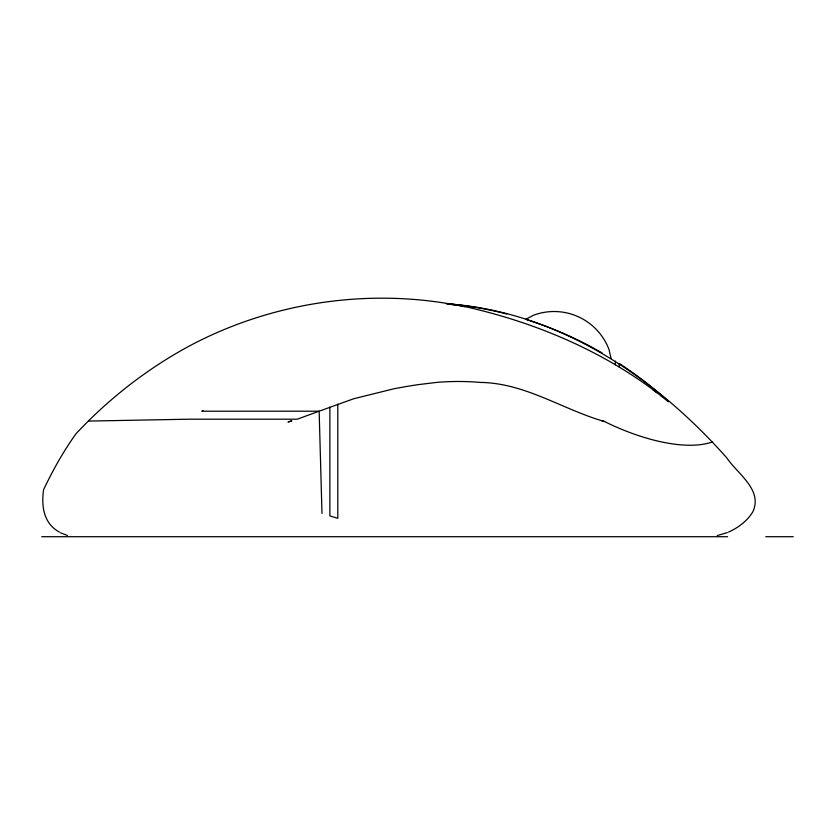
<?xml version="1.0" encoding="UTF-8"?>
<svg xmlns="http://www.w3.org/2000/svg" width="835" height="835" viewBox="0 0 835 835"><rect width="100%" height="100%" fill="white"/><g stroke="black" fill="none" stroke-linecap="round" stroke-linejoin="round"><path stroke-width="1.25" d="M288.743 421.852L291.864 420.767L287.939 422.072M202.957 410.444L201.788 411.217L319.147 411.206L353.706 398.754L393.702 388.828A485.542 406.488 0 0 1 417.834 384.685L436.778 382.399A210.879 173.743 0 0 1 480.407 382.43C525.361 383.035 562.748 409.63 604.55 421.55A114.061 46.562 26.6 0 0 707.84 443.26L712.338 442.101M525.706 319.398L533.471 315.254A58.68 58.68 0 0 1 609.018 349.583L611.084 358.455M728.527 532.104C738.203 527.751 747.283 520.977 752.826 511.845C763.065 489.738 737.389 473.779 726.836 457.924C654.807 376.585 558.062 311.559 447.038 303.794M727.337 532.584L717.202 535.569M88.729 421.07L189.274 419.191L297.25 419.191L319.147 411.206L321.986 513.473M601.858 420.767L604.55 421.55M41.75 536.707L727.577 536.707M765.747 536.707L793.25 536.707M464.103 306.622C371.512 287.24 272.711 301.56 189.242 346.055C146.981 368.924 108.696 398.754 75.912 433.876C63.366 451.391 52.824 470.272 43.577 489.717C41.239 506.396 43.597 523.43 59.4 532.104M67.364 535.444L60.475 532.803M619.664 363.747A377.42 377.42 0 0 1 668.522 401.771C607.703 352.015 533.502 320.943 457.006 304.869L457.006 305.443L450.89 304.431M652.511 389.413L656.707 392.648M660.767 395.028L660.767 395.79M619.236 363.476L619.236 367.066M615.353 361.085L615.353 364.811M464.98 305.787L464.98 306.831M337.799 404.098L337.799 518.316L329.877 515.915L329.877 407.052M445.723 303.575A377.42 377.42 0 0 1 506.751 313.981M526.614 319.659A377.42 377.42 0 0 1 602.077 352.913"/></g></svg>
